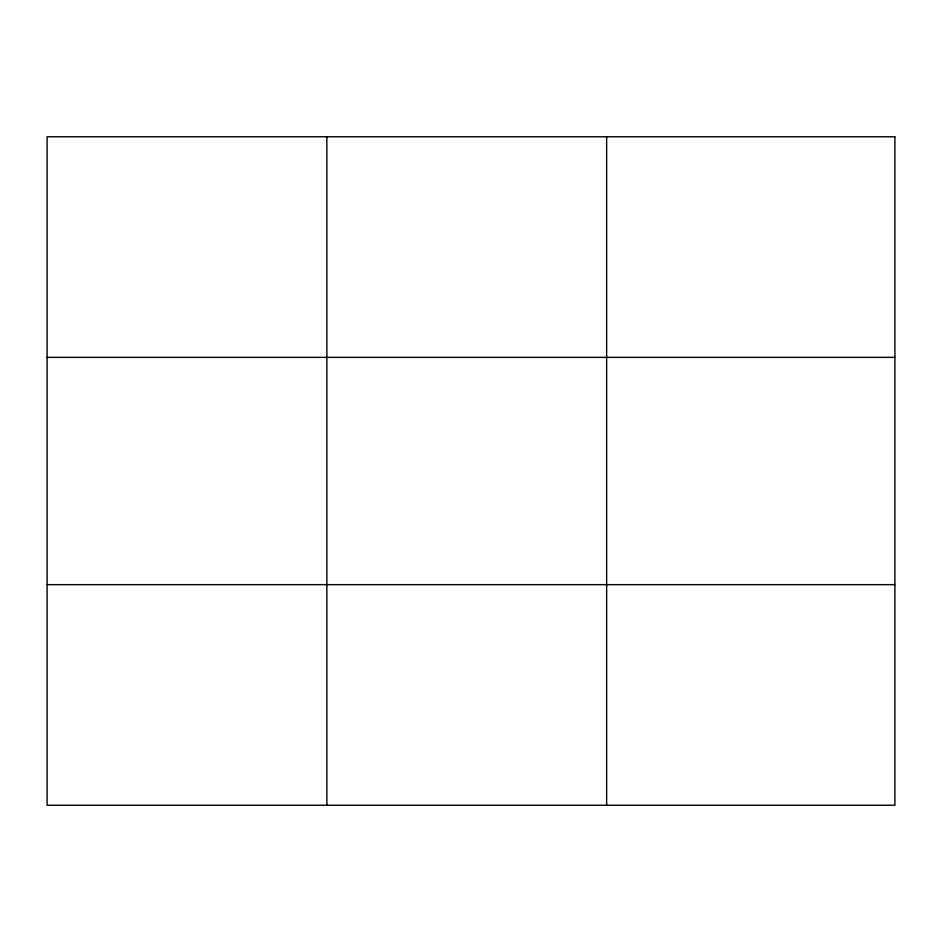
<?xml version="1.0" encoding="UTF-8"?>
<svg xmlns="http://www.w3.org/2000/svg" width="942" height="942" viewBox="0 0 942 942"><rect width="100%" height="100%" fill="white"/><g stroke="black" fill="none" stroke-linecap="round" stroke-linejoin="round"><path stroke-width="1.41" d="M326.874 136.767L326.874 805.233M606.648 136.767L606.648 805.233M47.1 357.359L894.9 357.359M47.1 584.641L894.9 584.641M894.9 136.767L894.9 805.233L47.1 805.233L47.1 136.767L894.9 136.767"/></g></svg>
